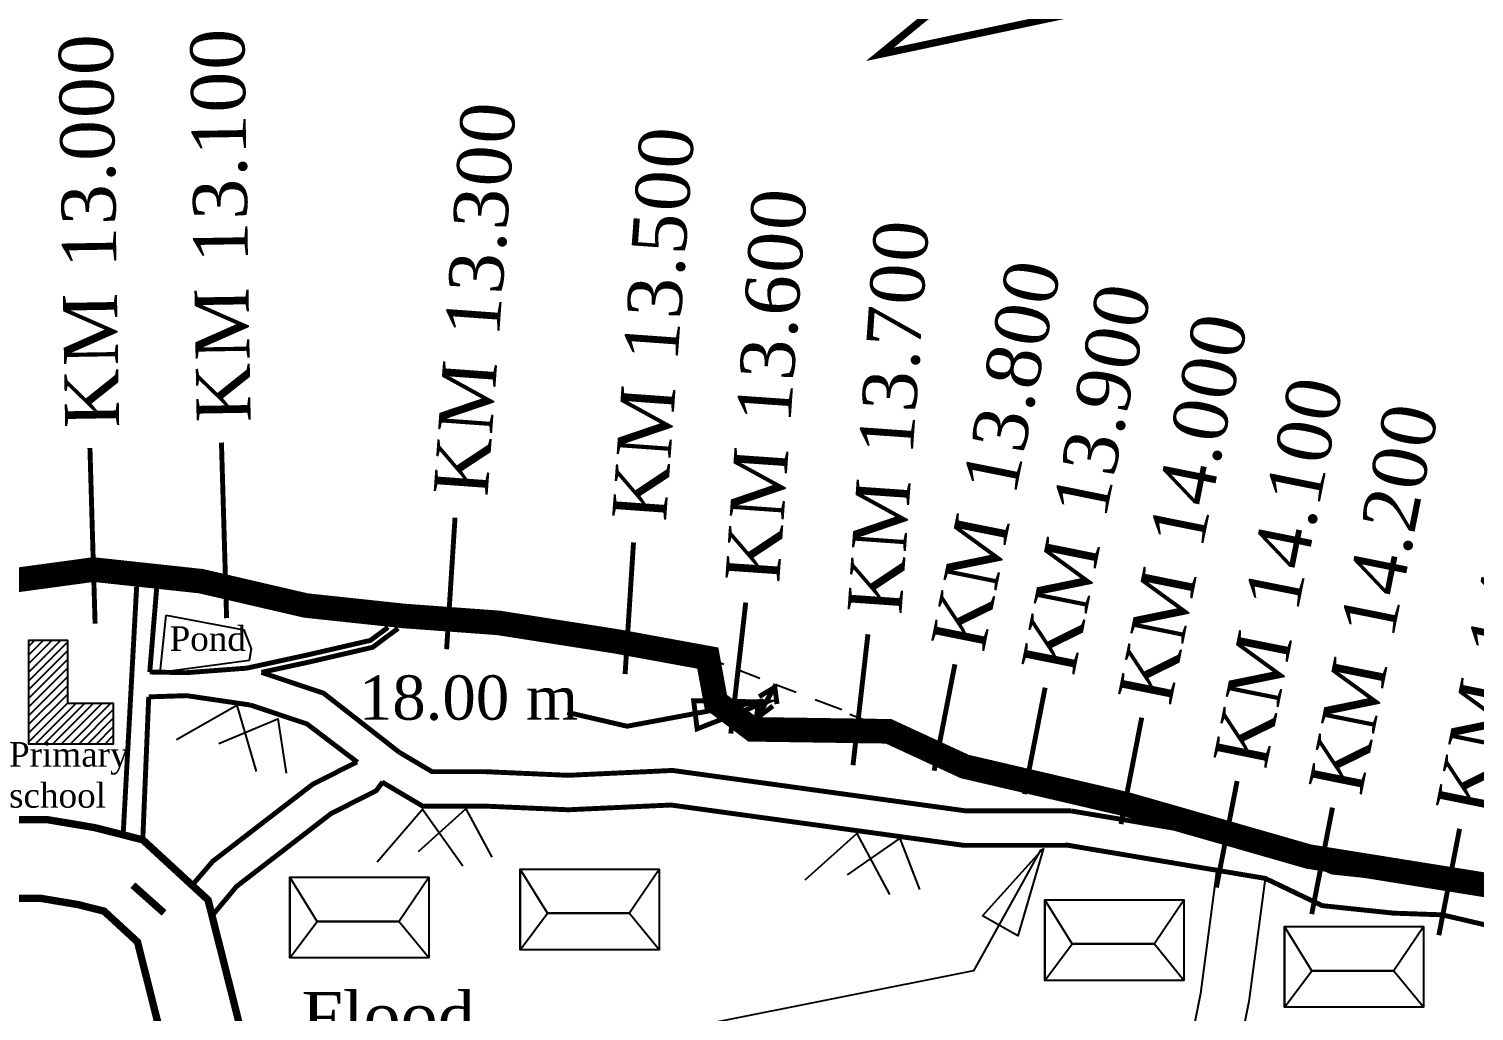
# Model space of a CAD drawing. Header units: inches. Extents: x -340059099 to 1458168, y 1119167 to 1294232938.
# Drawn here: x 465663 to 468602, y 2617375 to 2619372 of the extents above; entities that cross this region are included whole.
import ezdxf

# ---------------------------------------------------------------- set-up
doc = ezdxf.new("R2010")
doc.units = ezdxf.units.IN
doc.header["$MEASUREMENT"] = 0
doc.layers.add('BUILDING', color=5, linetype='Continuous', lineweight=15)
doc.layers.add('Text', color=7, linetype='Continuous')
doc.styles.add('Text', font='times.ttf', dxfattribs={"height": 240})

msp = doc.modelspace()

# ---------------------------------------------------------------- hatches: boundary and pattern name
at = {"layer": 'Text'}
h = msp.add_hatch(dxfattribs=at)
h.set_pattern_fill('ANSI31', color=256, scale=100, style=0)
h.set_pattern_definition([(45, (-169174.5, 21252.5), (-8.838834765, 8.838834765), [])])
h.paths.add_polyline_path([(465741.5, 2618000.5), (465741.5, 2618128.5), (465663, 2618128.5), (465663, 2618000.5), (465663, 2617917.5), (465834.5, 2617917.5), (465834.5, 2618000.5)])

# ---------------------------------------------------------------- linework, layer by layer
at = {"layer": 'BUILDING', "const_width": 10}
for points in [[(465882, 2618237.5), (465854.7, 2617735.5)], [(465923, 2618237.5), (465908.7, 2618064.1)], [(465908.7, 2618064.1), (465983.2, 2618062.7), (466105.8, 2618071.9), (466230.3, 2618099), (466357.5, 2618128.4), (466393.4, 2618154.9)], [(466135.7, 2618063.3), (466234.8, 2618084.8), (466362, 2618114.3), (466414, 2618153)], [(466416.5, 2617900.6), (466262.2, 2618021), (466135.7, 2618063.3)], [(465906.6, 2618013.5), (465894.5, 2617722.8)], [(465906.6, 2618013.5), (465983.6, 2618016), (466113.5, 2617996.9)], [(466331.3, 2617880.4), (466228.6, 2617958.4), (466113.5, 2617996.9)], [(465994.9, 2617630.4), (466036.9, 2617679.2), (466178.1, 2617788), (466239.9, 2617835.6), (466330.1, 2617881.3), (466330.1, 2617881.3)], [(466416.5, 2617900.6), (466482.6, 2617861.5), (466589.1, 2617861.5), (466759.5, 2617854), (466972, 2617863.9), (467569, 2617781.6), (467782.6, 2617781.6)], [(466034.2, 2617567), (466085.3, 2617628.1), (466220.9, 2617732.6), (466277.5, 2617776.2), (466369.5, 2617822.8), (466382.3, 2617840.5)], [(466380.9, 2617840.4), (466463.4, 2617791.5), (466587.5, 2617791.5), (466759.6, 2617783.9), (466968.8, 2617793.6), (467564.2, 2617711.6), (467782.6, 2617711.6)], [(467782.6, 2617781.6), (468198.8, 2617711.8), (468313, 2617657.3), (468443.6, 2617643.6), (468546.7, 2617640.1), (468710.4, 2617601.7)], [(467771, 2617712.6), (468177.5, 2617644.4), (468293.7, 2617588.9), (468438.7, 2617573.7), (468537.5, 2617570.3), (468692.8, 2617533.9)]]:
    msp.add_lwpolyline(points, dxfattribs=at)
at = {"layer": 'Text', "const_width": 15}
for points in [[(466381.4, 2619640.3), (467988.7, 2619446.3), (467393.8, 2619320.1), (467604, 2619492.7), (467377, 2619627.2), (467988.7, 2619446.3)], [(461974.1, 2617806.4), (462343, 2617752.9), (462592.4, 2617725.3), (462946.7, 2617761.4), (463611.6, 2617874.7), (463922.8, 2617917.6), (464305.1, 2617961.4), (464459.3, 2617958.8), (464676.8, 2617901.1), (464858.4, 2617887.2), (465160.6, 2617846), (465359.6, 2617784), (465558.7, 2617763.7), (465701, 2617763.7), (465796.4, 2617747.7), (465894.5, 2617722.8), (466027.3, 2617600.5), (466103.6, 2617297.8), (467445.9, 2614491.3)], [(461945.3, 2617648.9), (462322.7, 2617594.2), (462591.7, 2617564.4), (462968.3, 2617602.8), (463636, 2617716.5), (463942.8, 2617758.8), (464312.9, 2617801.2), (464437.1, 2617799.2), (464650, 2617742.7), (464841.5, 2617728), (465125.8, 2617689.2), (465327.4, 2617626.5), (465550.5, 2617603.7), (465687.7, 2617603.7), (465763.3, 2617591), (465815.8, 2617577.7), (465883.8, 2617515.1), (465952.3, 2617243.2), (467259.7, 2614498.1)], [(465937.8, 2617574.1), (465874.4, 2617630.6)]]:
    msp.add_lwpolyline(points, dxfattribs=at)
at = {"layer": 'Text', "color": 0, "lineweight": 25, "const_width": 10}
for points in [[(466065, 2618173.6), (466054.5, 2618530.7)], [(465797.5, 2618162.6), (465787, 2618519.7)], [(466512.5, 2618110.4), (466529.6, 2618378)], [(466875.5, 2618059.9), (466892.6, 2618327.5)], [(467090.5, 2617938.9), (467120.9, 2618205.3)], [(467339, 2617874.4), (467369.4, 2618140.8)], [(467504.1, 2617863.3), (467546.3, 2618079.8)], [(467182.3, 2618039), (467145.5, 2617973)], [(467180, 2618033), (467184.5, 2617999), (467180, 2618033), (467148, 2618014)], [(467687.6, 2617815.8), (467729.8, 2618032.3)], [(467156.8, 2618005.5), (466879.5, 2617953.8), (466758, 2617982)], [(467162.6, 2618003.2), (467022, 2617948.5), (467015, 2618005.5), (467162.6, 2618003.2)], [(467141.5, 2617966), (467148, 2618007)], [(467142.5, 2617969.5), (467176, 2617995)], [(467884.1, 2617754.8), (467926.3, 2617971.3)], [(468078.1, 2617625.8), (468120.3, 2617842.3)], [(468272.1, 2617571.8), (468314.3, 2617788.3)], [(468530.6, 2617528.8), (468572.8, 2617745.3)]]:
    msp.add_lwpolyline(points, dxfattribs=at)
at = {"layer": 'Text', "color": 1, "const_width": 50}
msp.add_lwpolyline([(465465.6, 2618268.4), (465642, 2618251.7), (465794.1, 2618272.4), (466012.8, 2618248.8), (466226.3, 2618199.3), (466424.8, 2618178.1), (466617.7, 2618164), (466857, 2618126.5), (467043.7, 2618092.4), (467060, 2618003.5), (467134.5, 2617947.5), (467134.5, 2617947.5), (467411.3, 2617943.5), (467566.2, 2617871.9), (467894.2, 2617795.3), (468077.5, 2617742.8), (468266.2, 2617688.7), (468504.7, 2617650.4), (468758.3, 2617609.7)], dxfattribs=at)
at = {"layer": 'Text'}
for points in [[(465942.1, 2618180), (466100.2, 2618149.9), (466114.8, 2618111.2), (466110.9, 2618087.7), (465929.8, 2618063.2), (465942.1, 2618180)], [(465663, 2618000.5), (465663, 2618128.5), (465741.5, 2618128.5), (465741.5, 2618000.5)], [(467043.7, 2618092.4), (467076, 2618080)], [(467106.1, 2618068.4), (467149.6, 2618051.6)], [(467182.3, 2618039), (467223.3, 2618023.3)], [(465741.5, 2618000.5), (465834.5, 2618000.5), (465834.5, 2617917.5), (465663, 2617917.5), (465663, 2618000.5)], [(467262.1, 2618008.3), (467316.2, 2617987.5)], [(467332.6, 2617978.3), (467386.7, 2617957.5)], [(465994.9, 2617630.4), (466036.9, 2617679.2), (466178.1, 2617788), (466239.9, 2617835.6), (466330.1, 2617881.3), (466330.1, 2617881.3)], [(467721.1, 2617703), (467584.3, 2617456.3), (467037, 2617347.5)], [(467726.6, 2617706), (467674, 2617527.9), (467602.2, 2617568), (467726.6, 2617706)], [(466415.4, 2617557), (466476.2, 2617646.8), (466476.2, 2617482.9), (466415.4, 2617557), (466249, 2617557), (466193.4, 2617646.8), (466193.4, 2617482.9), (466249, 2617557)], [(468078.4, 2617657.6), (468045.5, 2617410.3), (468000.1, 2617182), (467847.1, 2616764.4), (467735, 2616536.9), (467702.7, 2616515.6), (467540.6, 2616513.9), (467105.2, 2616491.9), (466890.4, 2616491.9), (466750, 2616534.2), (466398.3, 2616681.6)], [(468177.5, 2617644.4), (468144.2, 2617393.9), (468096.7, 2617154.9), (467939.2, 2616724.9), (467812.7, 2616468.4), (467733.2, 2616415.9), (467543.7, 2616413.9), (467107.7, 2616391.9), (466875.7, 2616391.9), (466716.2, 2616439.9), (466469.5, 2616532.7)], [(466883.9, 2617573.5), (466944.7, 2617663.3), (466944.7, 2617499.4), (466883.9, 2617573.5), (466717.5, 2617573.5), (466661.9, 2617663.3), (466661.9, 2617499.4), (466717.5, 2617573.5)], [(467951.4, 2617511), (468012.2, 2617600.8), (468012.2, 2617436.9), (467951.4, 2617511), (467785, 2617511), (467729.4, 2617600.8), (467729.4, 2617436.9), (467785, 2617511)], [(468438.4, 2617456.5), (468499.2, 2617546.3), (468499.2, 2617382.4), (468438.4, 2617456.5), (468272, 2617456.5), (468216.4, 2617546.3), (468216.4, 2617382.4), (468272, 2617456.5)]]:
    msp.add_lwpolyline(points, dxfattribs=at)
at = {"layer": 'Text', "color": 5, "lineweight": 25}
for points in [[(465963.1, 2617926.6), (466085.7, 2617996.8), (466125, 2617861.5)], [(466049.4, 2617918.7), (466169.1, 2617968.6), (466186.3, 2617858.5)], [(466371, 2617678.2), (466463.7, 2617784.9), (466545.4, 2617670)], [(466455.1, 2617699.2), (466551.7, 2617785.7), (466604.2, 2617687.4)], [(467241.6, 2617641.2), (467346.6, 2617735.6), (467413.6, 2617611.6)], [(467327.6, 2617651.6), (467434.1, 2617725.6), (467474.1, 2617621.6)]]:
    msp.add_lwpolyline(points, dxfattribs=at)
at = {"layer": 'Text'}
for points in [[(466193.4, 2617646.8), (466476.2, 2617646.8), (466476.2, 2617482.9), (466193.4, 2617482.9)], [(466661.9, 2617663.3), (466944.7, 2617663.3), (466944.7, 2617499.4), (466661.9, 2617499.4)], [(467729.4, 2617600.8), (468012.2, 2617600.8), (468012.2, 2617436.9), (467729.4, 2617436.9)], [(468216.4, 2617546.3), (468499.2, 2617546.3), (468499.2, 2617382.4), (468216.4, 2617382.4)]]:
    msp.add_lwpolyline(points, close=True, dxfattribs=at)
at = {"layer": 'Text', "color": 6}
for points in [[(466249, 2617557), (466415.4, 2617557)], [(466717.5, 2617573.5), (466883.9, 2617573.5)], [(467785, 2617511), (467951.4, 2617511)], [(468272, 2617456.5), (468438.4, 2617456.5)]]:
    msp.add_lwpolyline(points, dxfattribs=at)
at = {"layer": 'Text', "color": 1}
msp.add_circle((469844, 2616428.5), 81808, dxfattribs=at)

# ---------------------------------------------------------------- texts
at = {"layer": 'Text', "char_height": 110, "attachment_point": 1, "style": 'Text'}
for s, insert, rotation in [('{\\T1.05;KM 13.000}', (465736.6, 2618559.8), 90.9623), ('{\\T1.05;KM 13.100}', (466004.1, 2618570.8), 90.9623), ('{\\T1.05;KM 13.300}', (466485.9, 2618427.6), 85.873), ('{\\T1.05;KM 13.500}', (466848.9, 2618377.1), 85.873), ('{\\T1.05;KM 13.600}', (467079.2, 2618251.6), 85.9864), ('{\\T1.05;KM 13.700}', (467327.7, 2618187.1), 85.9864), ('{\\T1.05;KM 13.800}', (467497.2, 2618123.4), 78.6407), ('{\\T1.05;KM 13.900}', (467680.7, 2618075.9), 78.6407), ('{\\T1.05;KM 14.000}', (467877.2, 2618014.9), 78.6407), ('{\\T1.05;KM 14.100}', (468071.2, 2617885.9), 78.6407), ('{\\T1.05;KM 14.200}', (468265.2, 2617831.9), 78.6407), ('{\\T1.05;KM 14.300}', (468523.7, 2617788.9), 78.6407)]:
    msp.add_mtext(s, dxfattribs=dict(at, insert=insert, rotation=rotation))
at = {"layer": 'Text', "attachment_point": 1, "style": 'Text'}
for s, insert, char_height in [('Pond', (465949, 2618157.1), 50), ('18.00 m', (466334, 2618057.1), 90), ('Primary\\Pschool', (465622.5, 2617921.6), 50)]:
    msp.add_mtext(s, dxfattribs=dict(at, insert=insert, char_height=char_height))
at = {"layer": 'Text', "insert": (466217.5, 2617413.6), "char_height": 100, "width": 806.536, "attachment_point": 1, "style": 'Text'}
msp.add_mtext('Flood control Embankment ', dxfattribs=at)

doc.saveas('drawing.dxf')
